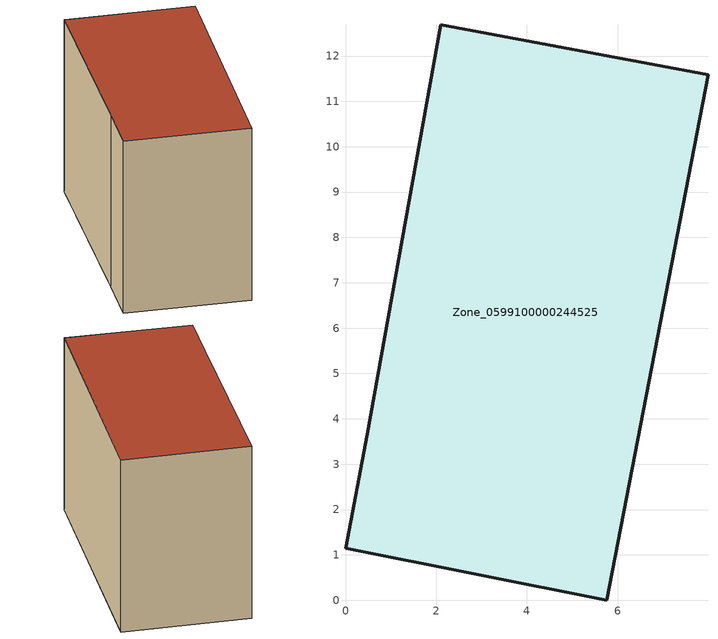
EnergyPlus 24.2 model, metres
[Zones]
Zone_0599100000244525
 floor ground (C_G): 0,1.15 0.48,3.66 2.1,12.69 7.99,11.59 5.76,0 z0
 wall outside (C_F): 0.48,3.66 0,1.15 5.76,0 7.99,11.59 2.1,12.69 0.48,3.66 z0:8.7
 roof outside (C_R): 5.76,0 7.99,11.59 2.1,12.69 0.48,3.66 0,1.15 z8.7
[BUILDING]
Pand.0599100000244525: North Axis=0; Terrain=City; Loads Convergence Tolerance Value=0.04; Temperature Convergence Tolerance Value=0.4; Solar Distribution=FullExterior; Maximum Number of Warmup Days=25; Minimum Number of Warmup Days=1
[Site:Location]
Rotterdam.The.Hague.AP_ZH_NLD Design_Conditions: Latitude=51.96; Longitude=4.45; Time Zone=1; Elevation=-4.5
[SITE:GROUNDTEMPERATURE:BUILDINGSURFACE]
18, 18, 18, 18, 18, 18, 18, 18, 18, 18, 18, 18
[MATERIAL] Thermal Absorptance=0.9; Solar Absorptance=0.7; Visible Absorptance=0.7
Name | Roughness | Thickness | Conductivity | Density | Specific Heat
G.TI.1946 | MediumSmooth | 0.15 | 1 | 540 | 1210
F.TI.1946 | Rough | 0.3 | 0.857143 | 1920 | 840
R.TI.1946 | MediumRough | 0.2 | 0.1 | 1500 | 1000
[CONSTRUCTION]
C_G: G.TI.1946
C_F: F.TI.1946
C_R: R.TI.1946
[ZONE]
Zone_0599100000244525: Type=1; Multiplier=1; Ceiling Height=Autocalculate; Volume=Autocalculate; Floor Area=autocalculate; Part of Total Floor Area=Yes
[ZONEINFILTRATION:DESIGNFLOWRATE]
Infil_Zone_0599100000244525: Zone or ZoneList or Space or SpaceList=Zone_0599100000244525; Schedule=AlwaysOn; Design Flow Rate Calculation Method=Flow/Area; Flow Rate per Floor Area=0.003; Constant Term Coefficient=1; Temperature Term Coefficient=0; Velocity Term Coefficient=0; Velocity Squared Term Coefficient=0
[HVACTEMPLATE:ZONE:IDEALLOADSAIRSYSTEM]
Zone_0599100000244525: Maximum Heating Supply Air Temperature=50; Minimum Cooling Supply Air Temperature=13; Maximum Heating Supply Air Humidity Ratio=0.0156; Minimum Cooling Supply Air Humidity Ratio=0.0077; Heating Limit=NoLimit; Cooling Limit=NoLimit; Dehumidification Control Type=ConstantSensibleHeatRatio; Cooling Sensible Heat Ratio=0.7; Dehumidification Setpoint=60; Humidification Control Type=None; Humidification Setpoint=30; Outdoor Air Method=None; Outdoor Air Flow Rate per Person=0.00944; Outdoor Air Flow Rate per Zone Floor Area=0; Outdoor Air Flow Rate per Zone=0; Demand Controlled Ventilation Type=None; Outdoor Air Economizer Type=NoEconomizer; Heat Recovery Type=None; Sensible Heat Recovery Effectiveness=0.7; Latent Heat Recovery Effectiveness=0.65
[ZONECONTROL:THERMOSTAT]
ThermostatControl_Zone_0599100000244525: Zone or ZoneList=Zone_0599100000244525; Control Type Schedule=DualSetpointControlType; Control 1=Thermostat_Zone_0599100000244525; Temperature Difference Between Cutout And Setpoint=0
[THERMOSTATSETPOINT:DUALSETPOINT]
Thermostat_Zone_0599100000244525: Heating Setpoint Temperature Schedule=HeatingSetpoint_Zone_0599100000244525; Cooling Setpoint Temperature Schedule=CoolingSetpoint_Zone_0599100000244525
[SCHEDULE:COMPACT]
HeatingSetpoint_Zone_0599100000244525: Through: 12/31, For: AllDays, Until: 24:00, 21
CoolingSetpoint_Zone_0599100000244525: Through: 12/31, For: AllDays, Until: 24:00, 24
DualSetpointControlType: Through: 12/31, For: AllDays, Until: 24:00, 4
AlwaysOn: Through: 12/31, For: AllDays, Until: 24:00, 1
